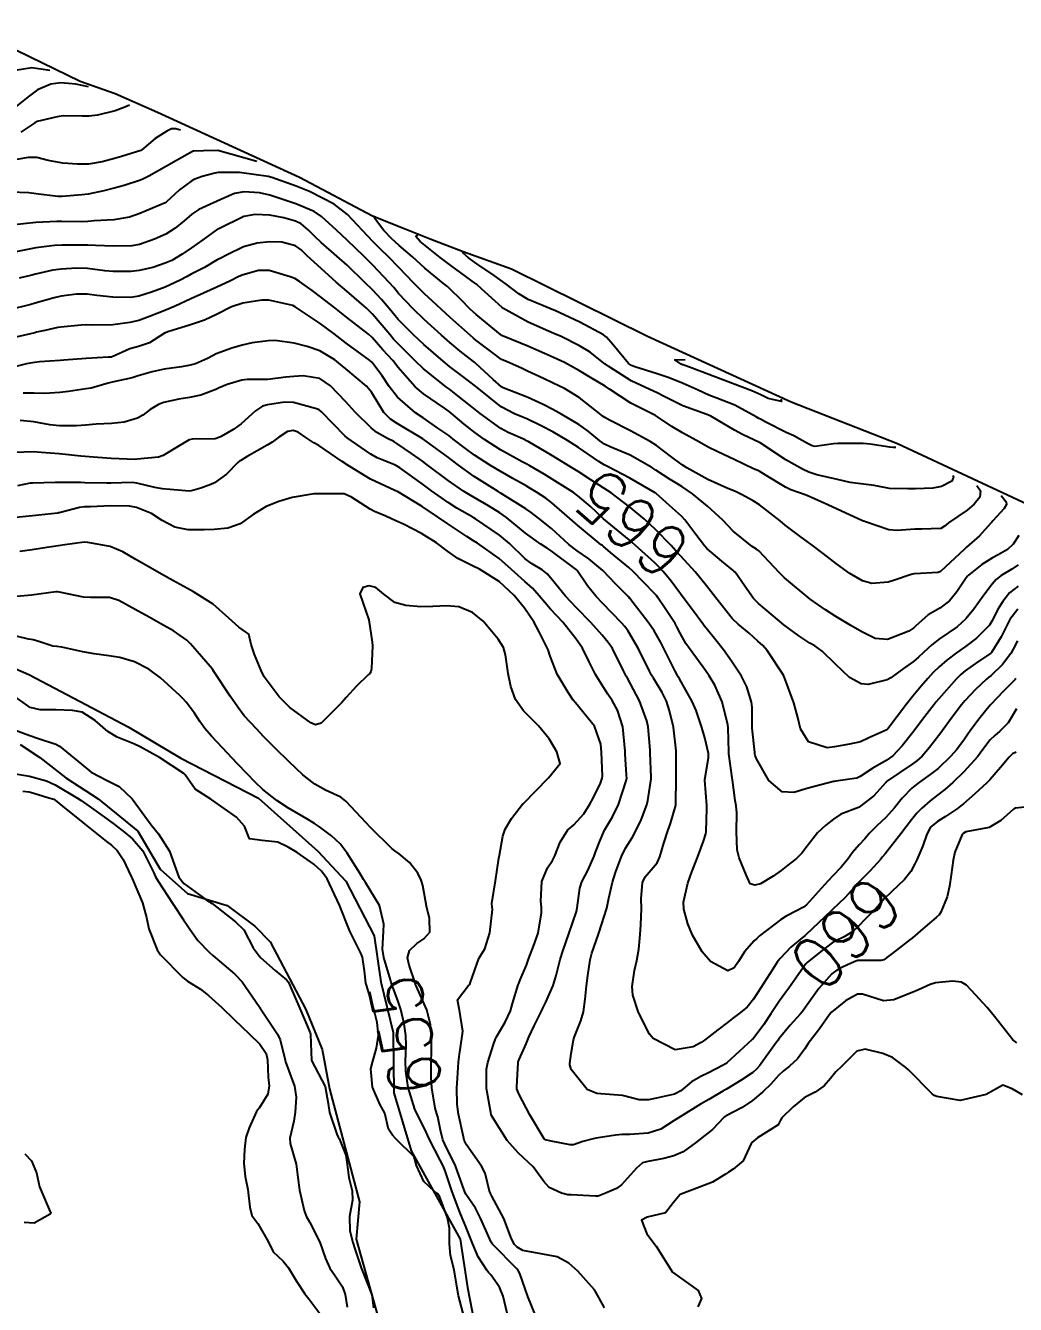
# Model space of a CAD drawing. Header units: metres. Extents: x 292545 to 299085, y 7450245 to 7463078.
# Drawn here: x 296448 to 296524.3, y 7461701.5 to 7461800 of the extents above; entities that cross this region are included whole.
import ezdxf
from ezdxf.enums import TextEntityAlignment as Align

# ---------------------------------------------------------------- set-up
doc = ezdxf.new("R2010")
doc.units = ezdxf.units.M
for name, color, linetype in [('Area', 45, 'Continuous'), ('Cotas', 45, 'Continuous'), ('Curvas de Nivel 1m', 11, 'Continuous'), ('Curvas de Nivel 5m', 15, 'Continuous'), ('Hidrografia', 140, 'Continuous'), ('Vias Primárias', 230, 'Continuous')]:
    doc.layers.add(name, color=color, linetype=linetype)
doc.styles.add('Style-STANDARD', font='STANDARD.shx')

msp = doc.modelspace()

# ---------------------------------------------------------------- linework, layer by layer
at = {"layer": 'Area'}
msp.add_polyline3d([(296443.345, 7461800.042, 698.69), (296452.188, 7461795.746, 677.53), (296454.878, 7461794.795, 678.119), (296458.154, 7461793.368, 678.01), (296469.103, 7461788.367, 668.031), (296474.703, 7461785.393, 682.1), (296477.223, 7461784.392, 679.929), (296479.154, 7461783.621, 672.429), (296481.712, 7461782.625, 682.158), (296485.434, 7461781.306, 672.86), (296495.919, 7461776.114, 673.181), (296506.974, 7461771.054, 676.36), (296515.18, 7461767.848, 674.42), (296529.041, 7461761.365, 676.889), (296533.235, 7461759.833, 682.531), (296539.82, 7461756.058, 661.054), (296540.158, 7461755.799, 661.894), (296541.12, 7461755.17, 667.023), (296543.211, 7461753.765, 665.764), (296555.921, 7461744.954, 659.654), (296564.462, 7461738.9, 662.073)], dxfattribs=at)
at = {"layer": 'Curvas de Nivel 1m', "flags": 128}
for points, elevation in [([(296449.853, 7461796.57), (296448.465, 7461796.786), (296447.172, 7461796.576)], 673), ([(296452.843, 7461795.33), (296451.845, 7461795.538), (296450.696, 7461795.641), (296449.917, 7461795.536), (296448.908, 7461795.088), (296448.172, 7461794.561), (296446.892, 7461793.531)], 672), ([(296455.993, 7461793.92), (296455.623, 7461793.745), (296454.893, 7461793.462), (296453.516, 7461793.127), (296452.888, 7461793.052), (296452.351, 7461793.052), (296450.888, 7461793.083), (296450.411, 7461793.012), (296448.884, 7461792.644), (296448.706, 7461792.553), (296447.622, 7461791.819)], 671), ([(296465.793, 7461789.58), (296462.788, 7461790.423), (296461.688, 7461790.402), (296460.91, 7461790.352), (296460.852, 7461790.339), (296459.621, 7461789.647), (296458.841, 7461789.206), (296457.47, 7461788.45), (296457.063, 7461788.222), (296456.828, 7461788.117), (296455.568, 7461787.726), (296454.818, 7461787.513), (296454.002, 7461787.305), (296452.811, 7461787.059), (296452.328, 7461786.997), (296450.808, 7461786.87), (296450.46, 7461786.882), (296448.811, 7461787.084), (296448.226, 7461787.145), (296446.812, 7461787.209)], 669), ([(296523.153, 7461763.83), (296523.533, 7461763.337), (296523.574, 7461763.148), (296523.386, 7461762.82), (296522.525, 7461761.876), (296522.428, 7461761.777), (296522.341, 7461761.682), (296521.479, 7461760.72), (296520.495, 7461759.849), (296520.417, 7461759.778), (296520.34, 7461759.702), (296518.475, 7461757.972), (296518.314, 7461757.892), (296516.473, 7461757.806), (296516.423, 7461757.801), (296516.235, 7461757.752), (296514.929, 7461757.303), (296514.464, 7461757.153), (296513.199, 7461757.051), (296512.465, 7461757.261), (296511.498, 7461757.81), (296510.48, 7461758.556), (296509.769, 7461759.114), (296508.801, 7461759.845), (296508.496, 7461760.073), (296507.747, 7461760.615), (296506.518, 7461761.551), (296506.127, 7461761.874), (296504.535, 7461763.104), (296504.054, 7461763.413), (296503.16, 7461763.911), (296502.744, 7461764.116), (296502.546, 7461764.198), (296502.104, 7461764.368), (296500.554, 7461765.07), (296498.931, 7461765.956), (296498.567, 7461766.2), (296497.687, 7461766.862), (296496.588, 7461767.685), (296496.106, 7461767.995), (296494.601, 7461768.803), (296493.021, 7461769.613), (296492.611, 7461769.836), (296492.493, 7461769.913), (296492.34, 7461770.034), (296490.633, 7461771.37), (296489.505, 7461772.071), (296488.647, 7461772.493), (296487.888, 7461772.85), (296486.656, 7461773.421), (296486.186, 7461773.635), (296485.085, 7461774.124), (296484.785, 7461774.249), (296484.665, 7461774.314), (296484.015, 7461774.791), (296482.68, 7461775.81), (296482.491, 7461775.963), (296482.262, 7461776.156), (296480.703, 7461777.547), (296480.008, 7461778.187), (296479.336, 7461778.808), (296478.725, 7461779.362), (296477.87, 7461780.209), (296476.751, 7461781.401), (296475.937, 7461782.232), (296475.338, 7461782.811), (296474.774, 7461783.377), (296473.942, 7461784.258), (296472.795, 7461785.477), (296471.76, 7461786.28), (296469.867, 7461787.255), (296468.823, 7461787.678), (296466.969, 7461788.339), (296466.674, 7461788.422), (296464.471, 7461788.731), (296462.836, 7461788.714), (296462.56, 7461788.669), (296461.602, 7461788.402), (296461.024, 7461788.214), (296460.828, 7461788.114), (296459.85, 7461787.387), (296458.827, 7461786.43), (296458.749, 7461786.377), (296456.794, 7461785.552), (296455.982, 7461785.277), (296454.789, 7461785.061), (296453.28, 7461784.995), (296452.787, 7461784.953), (296452.382, 7461784.919), (296450.787, 7461784.933), (296450.383, 7461784.938), (296448.786, 7461784.864), (296446.867, 7461784.662)], 668), ([(296524.509, 7461760.745), (296524.095, 7461760.068), (296523.641, 7461759.669), (296522.915, 7461759.25), (296522.486, 7461759.022), (296521.658, 7461758.512), (296520.632, 7461757.698), (296520.556, 7461757.614), (296520.47, 7461757.487), (296519.751, 7461756.413), (296519.175, 7461755.719), (296518.437, 7461755.159), (296517.537, 7461754.634), (296516.563, 7461753.749), (296516.492, 7461753.68), (296516.422, 7461753.625), (296516.051, 7461753.387), (296514.412, 7461752.728), (296513.449, 7461752.82), (296512.418, 7461753.331), (296511.586, 7461753.808), (296510.43, 7461754.514), (296509.634, 7461755.032), (296508.443, 7461755.85), (296506.469, 7461757.494), (296506.072, 7461757.874), (296504.49, 7461759.557), (296504.3, 7461759.702), (296503.963, 7461759.898), (296502.51, 7461761.074), (296501.705, 7461761.928), (296500.534, 7461763.017), (296499.38, 7461763.952), (296498.549, 7461764.519), (296497.642, 7461765.061), (296496.561, 7461765.772), (296496.237, 7461765.993), (296494.577, 7461766.931), (296493.024, 7461767.588), (296492.589, 7461767.785), (296492.227, 7461768.035), (296491.344, 7461768.792), (296490.605, 7461769.296), (296489.301, 7461770.073), (296488.619, 7461770.46), (296487.865, 7461770.847), (296486.633, 7461771.406), (296484.796, 7461772.128), (296484.687, 7461772.173), (296484.644, 7461772.2), (296484.016, 7461772.77), (296482.662, 7461774.022), (296482.592, 7461774.08), (296482.497, 7461774.152), (296481.467, 7461774.965), (296480.677, 7461775.63), (296480.037, 7461776.186), (296478.701, 7461777.384), (296477.843, 7461778.209), (296476.725, 7461779.404), (296476.35, 7461779.846), (296476.008, 7461780.231), (296474.753, 7461781.571), (296474.081, 7461782.257), (296472.775, 7461783.517), (296471.936, 7461784.278), (296470.793, 7461785.327), (296470.218, 7461785.719), (296468.803, 7461786.294), (296468.72, 7461786.321), (296466.812, 7461786.966), (296466.017, 7461787.146), (296464.816, 7461787.225), (296464.079, 7461787.106), (296462.805, 7461786.535), (296462.705, 7461786.491), (296462.47, 7461786.393), (296461.325, 7461785.878), (296460.794, 7461785.511), (296460.206, 7461784.998), (296459.501, 7461784.423), (296458.778, 7461783.96), (296457.909, 7461783.578), (296456.77, 7461783.175), (296456.173, 7461783.062), (296454.769, 7461783.04), (296453.36, 7461783.093), (296452.769, 7461783.117), (296452.159, 7461783.127), (296450.769, 7461783.127), (296450.205, 7461783.099), (296448.767, 7461782.914), (296447.1, 7461782.575)], 667), ([(296524.481, 7461758.496), (296523.987, 7461758.155), (296523.168, 7461757.673), (296522.78, 7461757.365), (296522.463, 7461757.001), (296521.891, 7461756.246), (296521.492, 7461755.69), (296521.055, 7461755.076), (296520.429, 7461754.314), (296519.76, 7461753.71), (296518.413, 7461752.786), (296517.81, 7461752.335), (296517.169, 7461751.742), (296516.781, 7461751.362), (296516.392, 7461751.026), (296515.641, 7461750.504), (296514.644, 7461749.776), (296514.371, 7461749.614), (296512.902, 7461749.261), (296512.368, 7461749.312), (296511.484, 7461749.809), (296510.388, 7461750.826), (296509.378, 7461751.835), (296508.797, 7461752.234), (296508.409, 7461752.454), (296507.567, 7461753.011), (296506.423, 7461753.87), (296504.447, 7461755.514), (296504.075, 7461755.896), (296503.401, 7461756.845), (296502.66, 7461757.917), (296502.566, 7461758.011), (296502.475, 7461758.082), (296501.641, 7461758.769), (296500.491, 7461759.749), (296500.309, 7461759.942), (296499.632, 7461760.823), (296498.778, 7461761.957), (296498.526, 7461762.227), (296497.613, 7461763.053), (296496.57, 7461763.99), (296496.554, 7461764.001), (296496.491, 7461764.043), (296494.555, 7461765.178), (296492.888, 7461766.027), (296492.565, 7461766.193), (296492.158, 7461766.447), (296490.585, 7461767.519), (296489.73, 7461768.069), (296488.599, 7461768.729), (296487.708, 7461769.197), (296486.609, 7461769.742), (296486.359, 7461769.852), (296485.654, 7461770.114), (296484.621, 7461770.665), (296482.778, 7461772.149), (296482.644, 7461772.262), (296481.572, 7461773.086), (296480.659, 7461773.782), (296480.15, 7461774.185), (296478.675, 7461775.458), (296477.867, 7461776.208), (296476.701, 7461777.394), (296475.992, 7461778.231), (296475.419, 7461778.938), (296474.727, 7461779.673), (296474.115, 7461780.256), (296472.752, 7461781.567), (296471.971, 7461782.278), (296470.773, 7461783.316), (296470.263, 7461783.783), (296469.748, 7461784.306), (296469.226, 7461784.752), (296468.789, 7461784.962), (296467.896, 7461785.225), (296466.794, 7461785.425), (296465.657, 7461785.489), (296464.793, 7461785.32), (296462.864, 7461784.389), (296462.782, 7461784.342), (296461.632, 7461783.543), (296460.768, 7461782.917), (296460.045, 7461782.421), (296459.242, 7461781.946), (296458.752, 7461781.722), (296457.788, 7461781.409), (296456.743, 7461781.161), (296456.113, 7461781.095), (296454.742, 7461781.089), (296454.095, 7461781.137), (296452.745, 7461781.312), (296451.916, 7461781.348), (296450.744, 7461781.284), (296450.084, 7461781.195), (296448.738, 7461780.887), (296448.47, 7461780.821), (296447.477, 7461780.569)], 666), ([(296521.293, 7461764.6), (296521.568, 7461764.182), (296521.522, 7461763.69), (296521.073, 7461763.159), (296520.533, 7461762.694), (296519.104, 7461761.721), (296518.784, 7461761.461), (296518.516, 7461761.288), (296517.028, 7461761.232), (296516.515, 7461761.242), (296515.138, 7461761.139), (296514.514, 7461761.18), (296512.717, 7461761.797), (296512.57, 7461761.846), (296512.524, 7461761.862), (296512.415, 7461761.91), (296510.532, 7461762.778), (296509.811, 7461763.106), (296508.541, 7461763.665), (296508.422, 7461763.722), (296508.137, 7461763.846), (296506.961, 7461764.278), (296506.549, 7461764.474), (296505.059, 7461765.384), (296504.561, 7461765.669), (296504.414, 7461765.745), (296504.074, 7461765.897), (296502.573, 7461766.607), (296501.322, 7461767.192), (296500.587, 7461767.564), (296499.908, 7461767.947), (296498.6, 7461768.653), (296497.769, 7461769.137), (296496.612, 7461769.935), (296496.518, 7461769.991), (296494.627, 7461770.939), (296492.985, 7461772.027), (296492.645, 7461772.25), (296491.523, 7461772.918), (296490.657, 7461773.449), (296489.519, 7461774.071), (296488.667, 7461774.473), (296487.977, 7461774.78), (296486.675, 7461775.327), (296486.126, 7461775.557), (296484.731, 7461776.129), (296484.683, 7461776.159), (296484.59, 7461776.225), (296482.707, 7461777.77), (296482.278, 7461778.157), (296481.501, 7461778.948), (296480.728, 7461779.704), (296480.486, 7461779.929), (296480.177, 7461780.178), (296478.75, 7461781.349), (296477.799, 7461782.21), (296476.772, 7461783.098), (296476.176, 7461783.628), (296475.593, 7461784.238), (296474.865, 7461785.208), (296474.933, 7461785.39)], 669), ([(296515.053, 7461767.54), (296514.833, 7461767.524), (296514.59, 7461767.547), (296513.067, 7461767.793), (296512.514, 7461767.84), (296510.565, 7461767.848), (296510.25, 7461767.823), (296508.809, 7461767.618), (296508.59, 7461767.667), (296508.237, 7461767.845), (296507.17, 7461768.433), (296506.601, 7461768.689), (296505.012, 7461769.483), (296504.611, 7461769.7), (296504.49, 7461769.77), (296504.284, 7461769.895), (296502.626, 7461770.791), (296501.245, 7461771.323), (296500.637, 7461771.561), (296499.806, 7461771.948), (296498.648, 7461772.466), (296497.564, 7461772.888), (296496.655, 7461773.2), (296494.931, 7461773.737), (296494.661, 7461773.848), (296494.451, 7461774.012), (296493.238, 7461775.464), (296492.737, 7461776.029), (296492.513, 7461776.206), (296490.7, 7461777.182), (296488.755, 7461778.08), (296488.686, 7461778.108), (296486.721, 7461778.94), (296485.993, 7461779.378), (296485.019, 7461780.126), (296484.097, 7461780.782), (296482.756, 7461781.69), (296482.106, 7461782.157), (296481.689, 7461782.522), (296481.713, 7461782.58)], 671), ([(296524.437, 7461755.083), (296523.831, 7461754.263), (296523.518, 7461753.669), (296523.156, 7461752.932), (296522.403, 7461751.728), (296522.38, 7461751.704), (296522.351, 7461751.681), (296521.187, 7461750.896), (296520.382, 7461750.308), (296520.048, 7461750.035), (296519.71, 7461749.71), (296518.357, 7461748.169), (296518.155, 7461747.932), (296518, 7461747.734), (296517.289, 7461746.795), (296516.487, 7461745.748), (296516.418, 7461745.663), (296516.33, 7461745.547), (296515.53, 7461744.546), (296514.809, 7461743.772), (296514.299, 7461743.413), (296513.266, 7461742.818), (296512.287, 7461742.174), (296512.028, 7461742.06), (296510.419, 7461741.819), (296510.301, 7461741.801), (296510.283, 7461741.794), (296510.251, 7461741.789), (296508.277, 7461741.288), (296507.18, 7461740.955), (296506.274, 7461741), (296505.243, 7461741.88), (296504.299, 7461743.545), (296504.205, 7461743.794), (296504.184, 7461743.892), (296504.171, 7461744.026), (296503.979, 7461745.895), (296503.963, 7461747.509), (296503.927, 7461747.896), (296503.554, 7461749.091), (296503.153, 7461749.908), (296502.39, 7461751.077), (296501.771, 7461751.926), (296501.163, 7461752.685), (296500.419, 7461753.596), (296500.274, 7461753.794), (296500.168, 7461753.943), (296499.367, 7461755.022), (296498.661, 7461755.958), (296498.456, 7461756.251), (296497.734, 7461757.239), (296497.106, 7461757.981), (296496.802, 7461758.311), (296496.479, 7461758.636), (296494.966, 7461760.005), (296494.499, 7461760.409), (296492.523, 7461762.03), (296491.487, 7461763), (296490.54, 7461763.809), (296490.192, 7461764.064), (296488.553, 7461765.09), (296487.931, 7461765.464), (296486.836, 7461766.106), (296486.565, 7461766.263), (296486.251, 7461766.43), (296484.585, 7461767.361), (296483.339, 7461768.143), (296482.598, 7461768.676), (296481.778, 7461769.335), (296480.765, 7461770.178), (296480.615, 7461770.297), (296480.254, 7461770.548), (296478.635, 7461771.676), (296478.009, 7461772.206), (296476.658, 7461773.723), (296476.451, 7461774.013), (296476.28, 7461774.226), (296475.501, 7461775.067), (296474.68, 7461776.001), (296474.417, 7461776.253), (296472.702, 7461777.561), (296471.809, 7461778.279), (296470.721, 7461779.147), (296470.057, 7461779.631), (296469.089, 7461780.315), (296468.736, 7461780.545), (296468.371, 7461780.691), (296466.745, 7461781.163), (296465.924, 7461781.17), (296464.74, 7461780.838), (296464.406, 7461780.696), (296463.764, 7461780.375), (296462.728, 7461779.881), (296461.703, 7461779.42), (296460.719, 7461778.976), (296459.514, 7461778.428), (296458.709, 7461778.093), (296457.542, 7461777.614), (296456.701, 7461777.317), (296456.004, 7461777.163), (296454.698, 7461776.987), (296453.143, 7461776.949), (296452.698, 7461776.969), (296452.257, 7461776.954), (296450.696, 7461776.801), (296450.463, 7461776.765), (296449.467, 7461776.542), (296448.831, 7461776.409), (296448.69, 7461776.378), (296447.235, 7461776.022)], 664), ([(296524.413, 7461752.62), (296524.075, 7461751.995), (296523.9, 7461751.665), (296523.266, 7461750.795), (296522.377, 7461749.956), (296522.218, 7461749.839), (296522.029, 7461749.683), (296521.183, 7461748.873), (296520.356, 7461748.006), (296520.097, 7461747.704), (296519.388, 7461746.759), (296518.634, 7461745.725), (296518.505, 7461745.553), (296518.327, 7461745.317), (296517.636, 7461744.414), (296517.065, 7461743.742), (296516.665, 7461743.381), (296516.297, 7461743.116), (296514.332, 7461741.779), (296514.308, 7461741.754), (296514.282, 7461741.725), (296513.357, 7461740.699), (296512.253, 7461739.828), (296512.235, 7461739.818), (296512.163, 7461739.801), (296510.805, 7461739.264), (296510.249, 7461738.898), (296509.654, 7461738.417), (296509.007, 7461737.838), (296508.222, 7461736.802), (296507.809, 7461736.262), (296507.385, 7461735.858), (296506.73, 7461735.34), (296506.199, 7461734.932), (296505.577, 7461734.494), (296504.602, 7461733.894), (296504.182, 7461733.812), (296503.825, 7461733.904), (296503.512, 7461734.588), (296502.974, 7461735.912), (296502.823, 7461736.515), (296502.767, 7461737.912), (296502.778, 7461739.389), (296502.736, 7461739.913), (296502.67, 7461740.317), (296502.46, 7461741.917), (296502.438, 7461742.071), (296502.294, 7461742.988), (296502.171, 7461743.921), (296502.161, 7461744.066), (296502.111, 7461745.922), (296502.086, 7461746.171), (296501.657, 7461747.927), (296501.085, 7461749.214), (296500.658, 7461749.937), (296500.379, 7461750.343), (296499.186, 7461751.952), (296498.867, 7461752.414), (296498.416, 7461753.229), (296498.177, 7461753.72), (296498.037, 7461753.966), (296497.21, 7461755.21), (296496.687, 7461755.986), (296496.588, 7461756.121), (296496.456, 7461756.271), (296494.775, 7461758.007), (296494.476, 7461758.284), (296493.062, 7461759.449), (296492.492, 7461759.919), (296492.429, 7461759.968), (296492.336, 7461760.032), (296490.515, 7461761.551), (296489.92, 7461762.066), (296488.535, 7461763.261), (296488.072, 7461763.621), (296487.341, 7461764.098), (296486.838, 7461764.398), (296486.547, 7461764.566), (296485.535, 7461765.143), (296484.566, 7461765.699), (296483.813, 7461766.138), (296482.581, 7461766.929), (296481.878, 7461767.453), (296480.943, 7461768.175), (296480.746, 7461768.33), (296480.596, 7461768.446), (296479.758, 7461769.031), (296478.609, 7461769.813), (296478.036, 7461770.206), (296476.631, 7461771.402), (296476.002, 7461772.23), (296475.467, 7461773.054), (296474.661, 7461774.096), (296474.496, 7461774.252), (296472.676, 7461775.576), (296471.759, 7461776.279), (296470.695, 7461777.078), (296468.844, 7461778.318), (296468.766, 7461778.371), (296468.714, 7461778.4), (296468.571, 7461778.465), (296466.718, 7461778.875), (296466.191, 7461778.873), (296464.716, 7461778.648), (296463.844, 7461778.373), (296462.707, 7461777.779), (296461.771, 7461777.33), (296460.699, 7461776.969), (296458.936, 7461776.436), (296458.76, 7461776.371), (296458.691, 7461776.328), (296457.529, 7461775.603), (296456.676, 7461775.316), (296456.018, 7461775.122), (296454.663, 7461774.507), (296454.641, 7461774.502), (296454.336, 7461774.485), (296452.662, 7461774.389), (296450.921, 7461774.267), (296450.66, 7461774.245), (296449.068, 7461774.137), (296448.658, 7461774.09), (296448.065, 7461773.967), (296446.653, 7461773.624)], 663), ([(296524.298, 7461749.737), (296524.228, 7461749.661), (296523.313, 7461748.721), (296522.353, 7461747.724), (296522.33, 7461747.703), (296522.312, 7461747.68), (296521.429, 7461746.602), (296520.768, 7461745.696), (296520.59, 7461745.436), (296520.323, 7461745.054), (296519.751, 7461744.268), (296519.262, 7461743.716), (296518.294, 7461742.806), (296517.697, 7461742.328), (296516.866, 7461741.744), (296516.531, 7461741.495), (296516.276, 7461741.271), (296515.526, 7461740.499), (296514.948, 7461739.77), (296514.245, 7461738.985), (296513.615, 7461738.41), (296512.997, 7461737.792), (296512.648, 7461737.376), (296512.224, 7461736.909), (296511.699, 7461736.325), (296511.333, 7461735.809), (296510.838, 7461735.18), (296510.194, 7461734.526), (296509.842, 7461734.171), (296509.557, 7461733.829), (296508.167, 7461732.286), (296507.921, 7461732.097), (296507.428, 7461731.857), (296506.601, 7461731.423), (296506.155, 7461731.127), (296504.535, 7461729.894), (296504.332, 7461729.706), (296504.137, 7461729.502), (296503.369, 7461728.663), (296502.911, 7461727.912), (296502.596, 7461727.427), (296502.106, 7461727.19), (296500.757, 7461727.934), (296500.124, 7461728.675), (296499.377, 7461729.951), (296499.013, 7461730.819), (296498.698, 7461731.962), (296498.688, 7461732.483), (296499.013, 7461733.958), (296499.313, 7461734.836), (296499.75, 7461735.947), (296500.225, 7461737.189), (296500.405, 7461737.764), (296500.428, 7461737.938), (296500.488, 7461739.709), (296500.484, 7461739.938), (296500.328, 7461741.894), (296500.334, 7461741.939), (296500.615, 7461743.622), (296500.598, 7461743.937), (296500.321, 7461745.159), (296500.098, 7461745.944), (296499.655, 7461747.26), (296499.353, 7461747.95), (296498.37, 7461749.692), (296498.273, 7461749.862), (296498.219, 7461749.962), (296498.048, 7461750.295), (296497.19, 7461751.978), (296496.922, 7461752.496), (296496.417, 7461753.392), (296496.011, 7461753.994), (296494.555, 7461755.905), (296494.472, 7461756.01), (296494.453, 7461756.031), (296493.448, 7461757.011), (296492.493, 7461758.03), (296492.473, 7461758.049), (296491.392, 7461758.956), (296490.488, 7461759.578), (296489.854, 7461760.066), (296488.511, 7461761.278), (296487.509, 7461762.095), (296486.947, 7461762.524), (296486.53, 7461762.808), (296484.756, 7461763.912), (296484.542, 7461764.048), (296484.407, 7461764.131), (296482.56, 7461765.287), (296481.335, 7461766.169), (296480.909, 7461766.507), (296480.579, 7461766.758), (296478.593, 7461768.2), (296476.605, 7461769.391), (296476.099, 7461769.718), (296475.595, 7461770.235), (296474.636, 7461771.802), (296474.257, 7461772.254), (296472.656, 7461773.579), (296471.822, 7461774.278), (296470.67, 7461774.98), (296469.682, 7461775.314), (296468.676, 7461775.581), (296467.225, 7461775.787), (296466.677, 7461775.755), (296465.449, 7461775.584), (296464.679, 7461775.422), (296463.876, 7461775.171), (296462.668, 7461774.735), (296462.433, 7461774.626), (296462.002, 7461774.397), (296461.076, 7461773.989), (296460.657, 7461773.861), (296459.986, 7461773.75), (296458.654, 7461773.554), (296457.738, 7461773.363), (296456.649, 7461773.042), (296456.202, 7461772.91), (296454.644, 7461772.559), (296454.336, 7461772.485), (296453.03, 7461772.111), (296452.636, 7461772.038), (296451.3, 7461771.857), (296450.632, 7461771.775), (296449.471, 7461771.7), (296448.635, 7461771.716), (296447.787, 7461771.715)], 662), ([(296506.183, 7461771.25), (296506.233, 7461771.069), (296505.203, 7461771.316), (296504.638, 7461771.584), (296503.948, 7461771.9), (296499.136, 7461773.718), (296498.777, 7461773.844), (296498.662, 7461773.889), (296498.61, 7461773.909), (296498.493, 7461773.963), (296498.011, 7461774.296), (296498.803, 7461774.31)], 672), ([(296524.35, 7461747.394), (296523.691, 7461746.315), (296523.063, 7461745.673), (296522.661, 7461745.344), (296522.323, 7461745.001), (296521.749, 7461744.248), (296521.324, 7461743.69), (296520.291, 7461742.537), (296519.441, 7461741.718), (296518.821, 7461741.178), (296518.268, 7461740.757), (296517.692, 7461740.305), (296517.042, 7461739.742), (296516.652, 7461739.343), (296516.244, 7461738.833), (296515.422, 7461737.762), (296514.217, 7461736.221), (296514.021, 7461735.976), (296513.861, 7461735.784), (296513.072, 7461734.919), (296512.186, 7461734.028), (296512.072, 7461733.914), (296511.981, 7461733.802), (296511.142, 7461732.842), (296510.164, 7461731.928), (296510.048, 7461731.822), (296508.144, 7461730.003), (296508.061, 7461729.934), (296507.944, 7461729.852), (296506.956, 7461729.036), (296506.117, 7461728.141), (296505.991, 7461727.996), (296505.901, 7461727.873), (296505.572, 7461727.343), (296504.648, 7461725.892), (296504.084, 7461725.017), (296503.58, 7461724.403), (296502.982, 7461723.911), (296502.466, 7461723.517), (296502.062, 7461723.209), (296501.32, 7461722.661), (296500.411, 7461721.936), (296500.2, 7461721.78), (296500.04, 7461721.683), (296499.432, 7461721.344), (296498.034, 7461721.108), (296496.335, 7461721.987), (296496.048, 7461722.317), (296495.205, 7461723.999), (296494.77, 7461725.319), (296494.714, 7461726.004), (296494.892, 7461727.215), (296495.086, 7461728), (296495.245, 7461728.88), (296495.344, 7461729.998), (296495.399, 7461730.749), (296495.436, 7461731.997), (296495.425, 7461732.743), (296495.525, 7461733.997), (296495.729, 7461734.456), (296496.198, 7461734.992), (296496.655, 7461735.537), (296496.863, 7461735.984), (296497.176, 7461737.028), (296497.476, 7461737.978), (296497.667, 7461738.55), (296498.077, 7461739.972), (296498.097, 7461740.139), (296498.107, 7461741.972), (296498.108, 7461742.148), (296498.117, 7461743.972), (296498.112, 7461744.166), (296497.912, 7461745.974), (296497.607, 7461747.233), (296497.365, 7461747.975), (296497.04, 7461748.66), (296496.37, 7461749.747), (296496.227, 7461749.991), (296496.072, 7461750.299), (296495.218, 7461752.002), (296494.416, 7461753.364), (296494.148, 7461753.742), (296493.909, 7461754.018), (296492.445, 7461755.543), (296491.954, 7461756.045), (296491.271, 7461756.858), (296490.491, 7461758.06), (296490.415, 7461758.119), (296488.488, 7461759.574), (296488.185, 7461759.78), (296487.683, 7461760.092), (296486.505, 7461760.932), (296485.043, 7461762.125), (296484.527, 7461762.497), (296483.644, 7461763.027), (296482.538, 7461763.669), (296482.232, 7461763.847), (296481.73, 7461764.162), (296480.555, 7461764.986), (296478.935, 7461766.196), (296478.576, 7461766.464), (296477.72, 7461767.071), (296476.589, 7461767.84), (296476.349, 7461767.982), (296475.868, 7461768.231), (296475.05, 7461768.696), (296474.601, 7461769.045), (296473.381, 7461770.262), (296472.625, 7461771.076), (296471.489, 7461772.282), (296470.648, 7461772.844), (296469.384, 7461773.043), (296468.65, 7461773.009), (296468.036, 7461772.939), (296466.647, 7461772.761), (296465.053, 7461772.77), (296464.646, 7461772.725), (296463.512, 7461772.381), (296462.896, 7461772.131), (296462.637, 7461772.01), (296461.475, 7461771.557), (296460.627, 7461771.381), (296459.788, 7461771.26), (296458.621, 7461771.003), (296458.214, 7461770.849), (296457.582, 7461770.45), (296457.031, 7461770.033), (296456.606, 7461769.783), (296455.589, 7461769.485), (296454.602, 7461769.379), (296453.435, 7461769.331), (296452.6, 7461769.261), (296451.912, 7461769.205), (296450.599, 7461769.188), (296449.865, 7461769.277), (296448.607, 7461769.518), (296447.568, 7461769.606)], 661), ([(296525.971, 7461739.92), (296524.254, 7461739.749), (296524.192, 7461739.722), (296524.099, 7461739.662), (296523.121, 7461738.795), (296522.239, 7461738.257), (296520.433, 7461737.905), (296520.234, 7461737.779), (296520.192, 7461737.752), (296520.143, 7461737.711), (296519.59, 7461736.345), (296519.448, 7461735.718), (296519.307, 7461734.609), (296519.188, 7461733.72), (296518.995, 7461732.901), (296518.513, 7461731.726), (296518.375, 7461731.513), (296518.159, 7461731.314), (296517.298, 7461730.592), (296516.316, 7461729.748), (296516.22, 7461729.671), (296516.141, 7461729.606), (296515.095, 7461728.798), (296514.117, 7461728.045), (296513.909, 7461727.989), (296512.116, 7461727.991), (296511.96, 7461727.957), (296511.609, 7461727.805), (296510.592, 7461727.331), (296510.104, 7461726.97), (296509.105, 7461725.835), (296508.078, 7461724.399), (296507.851, 7461724.077), (296507.66, 7461723.854), (296506.91, 7461723.012), (296506.045, 7461721.981), (296505.997, 7461721.917), (296505.966, 7461721.871), (296505.771, 7461721.604), (296504.531, 7461719.892), (296504.3, 7461719.615), (296504.015, 7461719.365), (296503.136, 7461718.778), (296501.995, 7461718.086), (296501.89, 7461718.025), (296501.71, 7461717.923), (296500.626, 7461717.295), (296499.983, 7461716.927), (296498.414, 7461715.963), (296497.97, 7461715.658), (296496.933, 7461715.011), (296495.96, 7461714.687), (296494.544, 7461714.597), (296493.959, 7461714.585), (296493.451, 7461714.532), (296491.956, 7461714.306), (296491.73, 7461714.267), (296490.922, 7461714.05), (296490.208, 7461713.798), (296489.949, 7461713.786), (296488.472, 7461714.082), (296488.045, 7461714.179), (296487.954, 7461714.248), (296486.838, 7461716.101), (296485.997, 7461717.728), (296485.85, 7461718.112), (296485.832, 7461718.284), (296485.938, 7461720.111), (296485.95, 7461720.184), (296486.026, 7461720.377), (296486.559, 7461721.584), (296486.77, 7461722.103), (296487.186, 7461722.968), (296487.731, 7461724.093), (296487.842, 7461724.326), (296488.08, 7461724.796), (296488.642, 7461726.082), (296488.869, 7461726.847), (296489.18, 7461728.074), (296489.409, 7461728.785), (296489.851, 7461730.064), (296490.152, 7461730.951), (296490.432, 7461731.785), (296490.494, 7461732.057), (296490.681, 7461733.56), (296490.846, 7461734.053), (296491.307, 7461734.938), (296491.787, 7461736.044), (296491.908, 7461736.351), (296492.224, 7461737.198), (296492.597, 7461738.035), (296493.197, 7461739.077), (296493.668, 7461740.019), (296494.282, 7461741.918), (296494.299, 7461741.993), (296494.302, 7461742.01), (296494.286, 7461742.3), (296494.198, 7461743.908), (296494.191, 7461744.012), (296494.187, 7461744.129), (296494.006, 7461746.015), (296493.604, 7461747.279), (296493.182, 7461748.028), (296492.856, 7461748.53), (296492.365, 7461749.283), (296491.888, 7461750.045), (296491.422, 7461751.015), (296490.886, 7461752.055), (296490.41, 7461752.756), (296489.371, 7461754.071), (296488.438, 7461755.084), (296487.555, 7461756.093), (296487.042, 7461756.684), (296486.464, 7461757.197), (296485.434, 7461758.12), (296484.481, 7461758.977), (296482.812, 7461760.147), (296482.496, 7461760.349), (296481.981, 7461760.677), (296480.515, 7461761.644), (296479.716, 7461762.188), (296478.531, 7461762.972), (296476.631, 7461764.13), (296476.542, 7461764.176), (296476.512, 7461764.189), (296476.429, 7461764.222), (296474.555, 7461765.081), (296472.632, 7461766.269), (296472.573, 7461766.314), (296472.388, 7461766.459), (296470.587, 7461767.677), (296470.19, 7461767.897), (296469.588, 7461768.305), (296468.993, 7461768.71), (296468.598, 7461768.84), (296468.164, 7461768.757), (296467.508, 7461768.331), (296466.989, 7461767.936), (296466.587, 7461767.707), (296465.055, 7461766.84), (296464.575, 7461766.529), (296464.475, 7461766.47), (296464.341, 7461766.372), (296463.456, 7461765.484), (296462.549, 7461764.807), (296462.27, 7461764.67), (296461.483, 7461764.401), (296460.762, 7461764.187), (296460.54, 7461764.167), (296460.313, 7461764.186), (296458.542, 7461764.333), (296457.954, 7461764.446), (296456.548, 7461764.789), (296456.188, 7461764.824), (296454.548, 7461764.788), (296454.246, 7461764.786), (296452.548, 7461764.816), (296452.238, 7461764.823), (296450.547, 7461764.825), (296450.26, 7461764.821), (296448.546, 7461764.793), (296448.335, 7461764.773), (296447.36, 7461764.572)], 659), ([(296524.378, 7461721.657), (296524.045, 7461721.892), (296522.655, 7461723.674), (296522.073, 7461724.377), (296520.865, 7461725.698), (296520.485, 7461726.092), (296520.099, 7461726.335), (296519.409, 7461726.407), (296518.099, 7461726.29), (296517.686, 7461726.145), (296516.792, 7461725.743), (296516.297, 7461725.541), (296516.089, 7461725.457), (296514.878, 7461724.971), (296514.079, 7461724.883), (296512.486, 7461725.397), (296512.087, 7461725.406), (296511.155, 7461724.886), (296510.075, 7461724.013), (296509.921, 7461723.832), (296509.163, 7461722.732), (296508.462, 7461721.846), (296508.286, 7461721.602), (296508.036, 7461721.203), (296507.458, 7461720.427), (296506.859, 7461719.862), (296506.388, 7461719.496), (296506.012, 7461719.134), (296505.415, 7461718.466), (296504.806, 7461717.888), (296503.986, 7461717.217), (296503.206, 7461716.682), (296501.974, 7461716.022), (296501.909, 7461715.985), (296501.822, 7461715.922), (296500.909, 7461714.985), (296499.956, 7461714.232), (296499.602, 7461713.945), (296498.654, 7461713.248), (296497.937, 7461712.937), (296497.171, 7461712.741), (296495.931, 7461712.522), (296495.523, 7461712.402), (296495.059, 7461712.003), (296493.91, 7461710.722), (296493.507, 7461710.424), (296492.629, 7461710.033), (296492.092, 7461709.847), (296491.901, 7461709.828), (296490.026, 7461709.934), (296489.902, 7461709.933), (296489.776, 7461709.936), (296489.278, 7461710.069), (296488.324, 7461710.501), (296487.912, 7461710.964), (296487.095, 7461712.098), (296485.939, 7461713.173), (296485.104, 7461714.118), (296483.971, 7461715.921), (296483.892, 7461716.051), (296483.862, 7461716.132), (296483.831, 7461716.276), (296483.492, 7461718.138), (296483.504, 7461719.624), (296483.606, 7461720.136), (296484.037, 7461721.516), (296484.195, 7461721.974), (296484.276, 7461722.128), (296484.947, 7461723.234), (296485.344, 7461724.117), (296485.516, 7461724.678), (296485.95, 7461726.111), (296485.983, 7461726.222), (296486.097, 7461726.509), (296486.574, 7461727.64), (296486.745, 7461728.104), (296487.131, 7461729.096), (296487.47, 7461730.097), (296487.742, 7461731.669), (296487.745, 7461732.086), (296487.697, 7461732.561), (296487.771, 7461734.086), (296488.203, 7461735.134), (296488.577, 7461735.708), (296488.756, 7461736.075), (296489.171, 7461737.123), (296489.771, 7461738.065), (296490.024, 7461738.275), (296490.239, 7461738.453), (296490.993, 7461739.312), (296491.471, 7461740.048), (296491.744, 7461740.569), (296492.279, 7461741.655), (296492.425, 7461742.038), (296492.444, 7461742.197), (296492.364, 7461744.039), (296492.312, 7461744.666), (296491.813, 7461746.045), (296490.351, 7461747.862), (296490.185, 7461748.062), (296489.787, 7461748.64), (296488.946, 7461750.074), (296488.397, 7461751.448), (296488.25, 7461751.931), (296488.183, 7461752.083), (296487.585, 7461753.263), (296487.151, 7461754.099), (296486.438, 7461755.148), (296485.639, 7461756.118), (296484.464, 7461757.201), (296482.958, 7461758.145), (296482.475, 7461758.382), (296481.279, 7461758.966), (296480.486, 7461759.529), (296479.643, 7461760.188), (296478.504, 7461760.914), (296477.104, 7461761.624), (296476.518, 7461761.88), (296475.736, 7461762.232), (296474.872, 7461762.591), (296474.528, 7461762.772), (296473.097, 7461763.704), (296472.54, 7461763.948), (296472.211, 7461763.947), (296470.54, 7461763.957), (296470.19, 7461763.946), (296468.536, 7461763.676), (296467.493, 7461763.371), (296466.529, 7461762.985), (296465.523, 7461762.355), (296464.516, 7461761.655), (296463.568, 7461761.323), (296462.511, 7461761.221), (296461.735, 7461761.174), (296460.511, 7461761.189), (296459.482, 7461761.395), (296458.518, 7461761.908), (296457.68, 7461762.448), (296456.527, 7461762.915), (296455.993, 7461763), (296454.528, 7461763.023), (296452.989, 7461762.965), (296452.527, 7461762.946), (296452.134, 7461762.906), (296450.685, 7461762.528), (296450.562, 7461762.49), (296450.522, 7461762.484), (296450.467, 7461762.475), (296448.52, 7461762.274), (296446.985, 7461762.108)], 658), ([(296492.601, 7461701.232), (296492.147, 7461702.037), (296491.819, 7461702.618), (296490.539, 7461704.053), (296489.839, 7461704.665), (296488.936, 7461705.165), (296487.846, 7461705.358), (296486.309, 7461705.645), (296485.851, 7461705.907), (296485.657, 7461706.112), (296485.428, 7461706.546), (296484.837, 7461708.12), (296483.9, 7461709.851), (296483.805, 7461710.034), (296483.768, 7461710.132), (296483.394, 7461711.614), (296483.125, 7461712.142), (296481.947, 7461713.792), (296481.782, 7461714.162), (296481.716, 7461714.402), (296481.348, 7461716.166), (296481.25, 7461716.901), (296481.226, 7461718.168), (296481.258, 7461718.92), (296481.338, 7461720.167), (296481.414, 7461720.781), (296481.636, 7461722.164), (296481.668, 7461722.544), (296481.43, 7461724.166), (296481.274, 7461724.975), (296482.092, 7461726.055), (296482.205, 7461726.158), (296482.273, 7461726.336), (296482.904, 7461728.148), (296483.367, 7461728.899), (296483.754, 7461730.136), (296483.954, 7461731.927), (296483.945, 7461732.133), (296483.922, 7461732.378), (296484.193, 7461734.13), (296484.462, 7461735.876), (296484.509, 7461736.127), (296484.761, 7461737.592), (296484.928, 7461738.123), (296485.428, 7461738.935), (296486.262, 7461740.039), (296486.3, 7461740.072), (296486.364, 7461740.108), (296488.283, 7461742.08), (296489.177, 7461743.188), (296488.923, 7461744.074), (296488.318, 7461745.087), (296487.515, 7461746.092), (296486.906, 7461746.669), (296486.344, 7461747.225), (296485.73, 7461748.116), (296485.375, 7461749.112), (296485.18, 7461750.122), (296484.973, 7461751.548), (296484.801, 7461752.126), (296484.409, 7461752.765), (296483.242, 7461754.142), (296482.433, 7461754.811), (296481.36, 7461755.245), (296480.44, 7461755.334), (296479.359, 7461755.271), (296478.439, 7461755.256), (296477.293, 7461755.359), (296476.443, 7461755.583), (296475.6, 7461756.233), (296474.964, 7461756.748), (296474.459, 7461756.881), (296473.968, 7461756.745), (296473.75, 7461756.257), (296474.423, 7461754.25), (296474.699, 7461752.539), (296474.71, 7461752.245), (296474.651, 7461750.512), (296474.591, 7461750.248), (296474.507, 7461750.123), (296474.379, 7461750.002), (296473.475, 7461749.15), (296472.692, 7461748.267), (296472.532, 7461748.087), (296472.349, 7461747.892), (296470.768, 7461746.293), (296470.331, 7461746.147), (296469.952, 7461746.304), (296468.345, 7461747.502), (296467.519, 7461748.328), (296466.376, 7461749.865), (296466.132, 7461750.344), (296465.621, 7461751.577), (296465.362, 7461752.356), (296465.185, 7461753.133), (296464.416, 7461753.686), (296463.636, 7461754.378), (296462.439, 7461755.446), (296460.934, 7461756.405), (296460.456, 7461756.676), (296459.324, 7461757.29), (296458.466, 7461757.763), (296457.251, 7461758.452), (296456.48, 7461758.9), (296455.477, 7461759.481), (296454.494, 7461759.896), (296452.785, 7461760.22), (296452.499, 7461760.222), (296450.998, 7461760.022), (296450.494, 7461759.947), (296449.279, 7461759.76), (296448.489, 7461759.648), (296447.53, 7461759.526)], 657), ([(296487.293, 7461700.593), (296486.691, 7461702.101), (296486.056, 7461703.883), (296485.948, 7461704.109), (296485.834, 7461704.238), (296483.972, 7461706.129), (296483.855, 7461706.293), (296483.037, 7461708.143), (296482.65, 7461708.908), (296481.901, 7461709.995), (296481.818, 7461710.161), (296481.774, 7461710.291), (296481.109, 7461712.168), (296480.287, 7461713.838), (296480.133, 7461714.178), (296479.96, 7461714.932), (296479.742, 7461715.954), (296479.676, 7461716.183), (296479.54, 7461716.624), (296479.283, 7461718.187), (296479.226, 7461718.972), (296479.233, 7461720.188), (296479.26, 7461720.959), (296479.259, 7461722.188), (296479.184, 7461723.061), (296478.906, 7461724.192), (296478.091, 7461726.043), (296478.041, 7461726.149), (296478.022, 7461726.201), (296477.536, 7461727.637), (296477.417, 7461728.21), (296477.556, 7461728.774), (296478.13, 7461729.31), (296478.67, 7461729.66), (296479.133, 7461730.19), (296479.116, 7461731.227), (296478.873, 7461732.193), (296478.596, 7461733.787), (296478.47, 7461734.197), (296478.198, 7461734.725), (296477.559, 7461735.562), (296476.759, 7461736.222), (296476.429, 7461736.44), (296476.217, 7461736.617), (296474.574, 7461738.247), (296474.238, 7461738.599), (296472.67, 7461740.266), (296472.266, 7461740.574), (296471.102, 7461741.118), (296470.276, 7461741.58), (296469.35, 7461742.309), (296468.298, 7461743.3), (296467.253, 7461744.331), (296466.322, 7461745.265), (296465.793, 7461745.813), (296465.278, 7461746.356), (296464.839, 7461746.864), (296464.344, 7461747.521), (296463.752, 7461748.376), (296462.498, 7461750.272), (296462.421, 7461750.39), (296462.383, 7461750.441), (296460.698, 7461752.407), (296460.406, 7461752.679), (296459.376, 7461753.389), (296458.418, 7461753.948), (296457.503, 7461754.449), (296456.432, 7461755.044), (296455.174, 7461755.747), (296454.445, 7461755.979), (296452.979, 7461755.97), (296452.445, 7461755.995), (296450.598, 7461756.381), (296450.452, 7461756.404), (296450.323, 7461756.404), (296448.449, 7461756.157), (296447.005, 7461756.017)], 656), ([(296481.788, 7461700.506), (296481.341, 7461702.165), (296481.238, 7461702.746), (296481.011, 7461704.168), (296480.738, 7461705.277), (296480.637, 7461706.172), (296480.661, 7461707.382), (296480.496, 7461708.174), (296479.899, 7461709.761), (296479.746, 7461710.027), (296479.494, 7461710.186), (296478.667, 7461710.956), (296478.104, 7461712.207), (296477.933, 7461712.873), (296476.546, 7461714.224), (296476.26, 7461714.53), (296475.961, 7461715.008), (296475.674, 7461716.233), (296475.291, 7461716.929), (296474.706, 7461718.243), (296474.599, 7461719.662), (296474.733, 7461720.243), (296475.024, 7461721.249), (296475.17, 7461722.239), (296475.087, 7461723.21), (296474.822, 7461724.243), (296474.248, 7461726.092), (296474.214, 7461726.249), (296474.107, 7461727.206), (296473.944, 7461728.252), (296473.825, 7461728.554), (296472.972, 7461730.262), (296472.163, 7461732.27), (296471.218, 7461734.285), (296470.789, 7461734.882), (296470.204, 7461735.417), (296468.91, 7461736.313), (296468.217, 7461736.738), (296467.431, 7461737.118), (296466.222, 7461737.246), (296465.245, 7461737.376), (296464.848, 7461738.361), (296464.243, 7461739.049), (296462.328, 7461740.389), (296462.263, 7461740.425), (296461.051, 7461741.189), (296460.282, 7461742.318), (296460.186, 7461742.421), (296458.301, 7461743.633), (296456.823, 7461744.455), (296456.315, 7461744.696), (296455.036, 7461745.196), (296454.324, 7461745.632), (296453.352, 7461746.5), (296452.339, 7461747.125), (296451.597, 7461747.261), (296450.341, 7461747.304), (296449.098, 7461747.306), (296448.342, 7461747.491), (296446.83, 7461748.575)], 654), ([(296447.119, 7461745.778), (296448.321, 7461745.343), (296448.906, 7461745.138), (296450.314, 7461744.66), (296450.607, 7461744.527), (296452.292, 7461743.126), (296453.05, 7461742.502), (296454.277, 7461741.858), (296455.195, 7461741.399), (296456.193, 7461740.461), (296456.261, 7461740.364), (296457.653, 7461738.446), (296458.226, 7461737.749), (296459.082, 7461736.431), (296459.552, 7461735.074), (296459.803, 7461734.424), (296460.186, 7461733.938), (296461.874, 7461732.688), (296462.165, 7461732.52), (296462.358, 7461732.388), (296464.149, 7461730.966), (296464.808, 7461730.363), (296465.521, 7461728.964), (296465.975, 7461728.351), (296466.121, 7461728.198), (296467.21, 7461727.23), (296468.096, 7461726.509), (296468.251, 7461726.318), (296468.38, 7461726.027), (296469.127, 7461724.309), (296469.91, 7461722.437), (296469.938, 7461722.301), (296470.023, 7461720.3), (296471.076, 7461718.289), (296471.297, 7461716.973), (296471.396, 7461716.286), (296471.956, 7461714.62), (296472.072, 7461714.396), (296472.158, 7461714.277), (296472.669, 7461712.998), (296472.752, 7461712.268), (296472.897, 7461711.286), (296473.147, 7461710.261), (296473.166, 7461709.531), (296472.952, 7461708.264), (296472.973, 7461707.157), (296473.206, 7461706.26), (296473.359, 7461705.768), (296473.834, 7461704.322), (296473.861, 7461704.25), (296473.888, 7461704.194), (296474.653, 7461702.242), (296474.8, 7461701.238)], 654), ([(296447.777, 7461741.056), (296448.267, 7461740.987), (296448.608, 7461740.897), (296449.776, 7461740.537), (296450.149, 7461740.419), (296450.261, 7461740.354), (296451.113, 7461739.662), (296452.245, 7461738.756), (296452.559, 7461738.507), (296454.22, 7461737.181), (296454.608, 7461736.876), (296455.039, 7461736.478), (296455.513, 7461735.778), (296456.131, 7461734.461), (296456.191, 7461734.328), (296456.999, 7461732.452), (296457.295, 7461731.305), (296457.474, 7461730.447), (296458.127, 7461728.814), (296458.383, 7461728.437), (296460.097, 7461726.696), (296460.455, 7461726.415), (296461.467, 7461725.78), (296462.082, 7461725.31), (296463.097, 7461724.38), (296464.059, 7461723.446), (296465.203, 7461722.358), (296466.035, 7461721.547), (296466.514, 7461720.829), (296466.622, 7461720.341), (296466.678, 7461719.008), (296466.742, 7461718.339), (296466.644, 7461717.689), (296465.977, 7461716.62), (296465.856, 7461716.47), (296465.786, 7461716.352), (296465.212, 7461715.106), (296464.966, 7461714.36), (296464.849, 7461713.456), (296464.801, 7461712.361), (296464.912, 7461711.366), (296465.114, 7461710.358), (296465.267, 7461708.978), (296465.419, 7461708.355), (296465.874, 7461707.738), (296466.673, 7461706.338), (296467.067, 7461705.554), (296467.838, 7461704.824), (296468.251, 7461704.316), (296468.852, 7461703.28), (296469.49, 7461702.303), (296469.807, 7461701.925), (296471.048, 7461700.287)], 656), ([(296524.804, 7461717.652), (296524, 7461718.116), (296523.282, 7461718.389), (296521.993, 7461717.68), (296519.988, 7461717.201), (296518.206, 7461717.513), (296517.992, 7461717.602), (296517.839, 7461717.732), (296516.02, 7461719.565), (296515.82, 7461719.753), (296514.775, 7461720.513), (296514.034, 7461720.843), (296512.671, 7461721.159), (296512.035, 7461721.003), (296510.844, 7461719.818), (296510.427, 7461719.414), (296510.009, 7461718.897), (296509.507, 7461718.328), (296508.829, 7461717.842), (296508.257, 7461717.581), (296507.989, 7461717.418), (296507.126, 7461716.714), (296506.263, 7461715.867), (296506.146, 7461715.693), (296505.968, 7461715.334), (296504.39, 7461714.326), (296503.954, 7461713.979), (296503.914, 7461713.94), (296503.891, 7461713.901), (296503.271, 7461712.568), (296502.513, 7461711.914), (296502.143, 7461711.695), (296501.919, 7461711.532), (296500.923, 7461710.92), (296499.909, 7461710.532), (296498.428, 7461709.962), (296497.897, 7461709.351), (296497.299, 7461708.565), (296495.885, 7461708.219), (296495.452, 7461707.996), (296495.867, 7461706.936), (296496.583, 7461705.983), (296497.833, 7461703.97), (296499.812, 7461702.574), (296500.066, 7461701.946), (296499.796, 7461701.305)], 657), ([(296447.938, 7461713.089), (296448.449, 7461712.555), (296448.833, 7461711.637), (296449.057, 7461710.548), (296449.884, 7461708.623), (296449.921, 7461708.577), (296449.938, 7461708.539), (296449.882, 7461708.446), (296448.657, 7461707.77), (296447.875, 7461707.808)], 657)]:
    msp.add_lwpolyline(points, dxfattribs=dict(at, elevation=elevation))
at = {"layer": 'Curvas de Nivel 5m', "flags": 128}
for points, elevation in [([(296459.933, 7461791.99), (296459.559, 7461792.082), (296459.229, 7461792.075), (296458.875, 7461791.902), (296457.966, 7461791.344), (296456.95, 7461790.459), (296456.852, 7461790.405), (296455.373, 7461789.95), (296454.846, 7461789.797), (296453.884, 7461789.535), (296452.842, 7461789.374), (296451.99, 7461789.37), (296450.842, 7461789.45), (296449.732, 7461789.653), (296448.846, 7461789.866), (296448.174, 7461789.888), (296446.844, 7461789.649)], 670), ([(296524.461, 7461756.854), (296523.795, 7461756.325), (296523.275, 7461755.672), (296522.963, 7461755.15), (296522.427, 7461754.136), (296522.256, 7461753.851), (296522.114, 7461753.683), (296521.258, 7461752.848), (296520.408, 7461752.195), (296519.718, 7461751.71), (296518.976, 7461751.14), (296518.386, 7461750.623), (296517.927, 7461750.188), (296517.499, 7461749.739), (296516.982, 7461749.129), (296516.359, 7461748.378), (296515.861, 7461747.757), (296514.413, 7461745.858), (296514.352, 7461745.78), (296512.963, 7461745.154), (296512.319, 7461744.858), (296511.461, 7461744.663), (296510.313, 7461744.471), (296509.742, 7461744.398), (296508.318, 7461744.845), (296507.691, 7461745.856), (296507.479, 7461746.721), (296507.194, 7461747.862), (296506.5, 7461749.741), (296506.445, 7461749.869), (296506.375, 7461749.998), (296505.137, 7461751.883), (296504.784, 7461752.263), (296504.41, 7461752.61), (296503.737, 7461753.221), (296502.89, 7461753.913), (296502.43, 7461754.361), (296501.172, 7461755.933), (296500.462, 7461756.87), (296499.581, 7461757.949), (296498.485, 7461759.145), (296498.093, 7461759.57), (296497.721, 7461759.972), (296496.511, 7461761.214), (296495.672, 7461761.999), (296494.532, 7461762.951), (296493.094, 7461764.024), (296492.546, 7461764.385), (296491.54, 7461765.032), (296490.559, 7461765.674), (296489.931, 7461766.066), (296488.575, 7461766.885), (296486.715, 7461767.984), (296486.592, 7461768.051), (296486.481, 7461768.111), (296485.168, 7461768.691), (296484.602, 7461769.001), (296483.007, 7461770.146), (296482.618, 7461770.462), (296481.3, 7461771.503), (296480.64, 7461772.016), (296480.421, 7461772.182), (296478.657, 7461773.59), (296477.999, 7461774.207), (296476.676, 7461775.539), (296476.341, 7461775.887), (296476.053, 7461776.229), (296474.706, 7461777.806), (296474.256, 7461778.255), (296472.726, 7461779.567), (296471.906, 7461780.278), (296470.748, 7461781.315), (296469.69, 7461782.306), (296469.214, 7461782.76), (296468.77, 7461783.077), (296467.74, 7461783.363), (296466.773, 7461783.39), (296465.836, 7461783.286), (296464.769, 7461782.983), (296463.506, 7461782.379), (296463.017, 7461782.128), (296462.757, 7461781.98), (296461.758, 7461781.39), (296460.74, 7461780.874), (296460.435, 7461780.717), (296459.894, 7461780.423), (296458.727, 7461779.884), (296457.682, 7461779.492), (296456.72, 7461779.194), (296456.089, 7461779.096), (296454.719, 7461779.109), (296453.476, 7461779.254), (296452.721, 7461779.348), (296451.901, 7461779.339), (296450.72, 7461779.188), (296450.184, 7461779.07), (296448.714, 7461778.641), (296448.401, 7461778.555), (296446.708, 7461778.133)], 665), ([(296519.423, 7461765.37), (296519.493, 7461765.251), (296519.35, 7461764.923), (296518.551, 7461764.52), (296517.886, 7461764.401), (296516.549, 7461764.35), (296515.968, 7461764.337), (296514.549, 7461764.381), (296513.367, 7461764.603), (296512.552, 7461764.714), (296511.523, 7461764.84), (296510.555, 7461765.051), (296508.962, 7461765.433), (296508.56, 7461765.539), (296508.335, 7461765.618), (296507.839, 7461765.851), (296506.573, 7461766.573), (296504.593, 7461767.89), (296503.221, 7461768.532), (296502.602, 7461768.877), (296500.784, 7461769.938), (296500.614, 7461770.021), (296500.483, 7461770.073), (296498.625, 7461770.752), (296497.142, 7461771.475), (296496.639, 7461771.753), (296496.079, 7461771.996), (296494.649, 7461772.655), (296492.925, 7461773.763), (296492.662, 7461773.943), (296492.61, 7461773.978), (296492.537, 7461774.032), (296491.49, 7461774.867), (296490.676, 7461775.375), (296489.251, 7461776.074), (296488.687, 7461776.321), (296488.286, 7461776.487), (296486.699, 7461777.197), (296484.99, 7461778.126), (296484.822, 7461778.236), (296484.715, 7461778.32), (296483.119, 7461779.756), (296482.732, 7461780.107), (296482.708, 7461780.126), (296482.684, 7461780.15), (296480.754, 7461781.556), (296479.931, 7461782.182), (296478.379, 7461783.398), (296478.048, 7461783.782), (296478.323, 7461783.99)], 670), ([(296524.309, 7461744.062), (296524.036, 7461743.933), (296523.769, 7461743.665), (296523.105, 7461742.862), (296522.285, 7461741.909), (296522.063, 7461741.683), (296521.135, 7461740.832), (296520.258, 7461740.072), (296520.06, 7461739.908), (296519.801, 7461739.715), (296518.872, 7461739.099), (296518.243, 7461738.708), (296517.713, 7461738.26), (296517.423, 7461737.738), (296517.132, 7461736.833), (296516.652, 7461735.746), (296516.502, 7461735.453), (296516.2, 7461734.867), (296515.719, 7461734.228), (296515.211, 7461733.765), (296514.173, 7461732.779), (296513.719, 7461732.233), (296513.305, 7461731.789), (296512.723, 7461731.228), (296512.151, 7461730.631), (296511.725, 7461730.226), (296511.065, 7461729.811), (296510.431, 7461729.524), (296510.136, 7461729.353), (296509.262, 7461728.697), (296508.214, 7461727.848), (296508.112, 7461727.742), (296507.333, 7461726.626), (296506.802, 7461725.863), (296506.497, 7461725.458), (296506.083, 7461724.903), (296505.407, 7461723.88), (296504.875, 7461723.074), (296504.044, 7461721.961), (296504.014, 7461721.93), (296503.981, 7461721.901), (296502.968, 7461720.976), (296502.025, 7461720.107), (296501.921, 7461720.024), (296501.739, 7461719.923), (296500.594, 7461719.354), (296500.01, 7461719.064), (296499.307, 7461718.647), (296498.478, 7461717.963), (296497.99, 7461717.708), (296496.592, 7461717.379), (296495.986, 7461717.251), (296495.256, 7461717.272), (296493.989, 7461717.604), (296492.316, 7461717.719), (296491.998, 7461717.741), (296491.258, 7461718.047), (296490.018, 7461719.605), (296489.916, 7461719.956), (296489.917, 7461720.062), (296490.031, 7461720.824), (296490.208, 7461721.892), (296490.258, 7461722.058), (296490.772, 7461723.343), (296490.975, 7461724.051), (296491.108, 7461725.024), (296491.206, 7461726.049), (296491.302, 7461726.847), (296491.477, 7461728.046), (296491.608, 7461728.557), (296492.118, 7461730.04), (296492.127, 7461730.057), (296492.144, 7461730.111), (296492.776, 7461732.031), (296492.935, 7461732.793), (296493.198, 7461734.025), (296493.428, 7461734.788), (296493.894, 7461736.015), (296494.219, 7461736.651), (296494.741, 7461737.492), (296495.013, 7461738.002), (296495.41, 7461738.834), (296495.86, 7461739.994), (296495.939, 7461740.321), (296496.179, 7461741.991), (296496.186, 7461742.089), (296496.111, 7461743.992), (296496.104, 7461744.194), (296495.954, 7461745.994), (296495.857, 7461746.476), (296495.3, 7461748.001), (296494.37, 7461749.758), (296494.274, 7461749.913), (296494.219, 7461750.012), (296494.068, 7461750.324), (296493.207, 7461752.028), (296492.886, 7461752.511), (296492.413, 7461753.071), (296491.536, 7461754.049), (296490.44, 7461755.175), (296489.575, 7461756.069), (296488.467, 7461757.457), (296488.175, 7461757.789), (296487.786, 7461758.09), (296486.961, 7461758.586), (296486.481, 7461758.956), (296485.277, 7461760.122), (296484.503, 7461760.782), (296482.648, 7461762.022), (296482.522, 7461762.099), (296482.439, 7461762.151), (296481.226, 7461762.865), (296480.534, 7461763.301), (296479.261, 7461764.193), (296478.551, 7461764.718), (296476.813, 7461765.974), (296476.572, 7461766.128), (296476.359, 7461766.223), (296475.071, 7461766.736), (296474.58, 7461767.004), (296472.768, 7461768.268), (296472.594, 7461768.416), (296470.798, 7461770.288), (296470.615, 7461770.432), (296470.39, 7461770.52), (296468.623, 7461770.997), (296467.936, 7461771.014), (296466.62, 7461770.809), (296466.25, 7461770.714), (296465.696, 7461770.354), (296464.603, 7461769.344), (296464.038, 7461768.936), (296463.064, 7461768.385), (296462.743, 7461768.237), (296462.591, 7461768.203), (296460.829, 7461768.169), (296460.59, 7461768.112), (296459.825, 7461767.661), (296458.578, 7461766.902), (296458.235, 7461766.785), (296456.575, 7461766.62), (296456.419, 7461766.617), (296454.575, 7461766.679), (296452.88, 7461766.81), (296452.576, 7461766.827), (296452.24, 7461766.85), (296450.578, 7461767.039), (296449.18, 7461767.152), (296448.579, 7461767.189), (296447.151, 7461767.144)], 660), ([(296485.094, 7461700.819), (296484.78, 7461702.126), (296484.511, 7461702.821), (296483.829, 7461703.772), (296483.664, 7461703.965), (296483.531, 7461704.135), (296482.863, 7461705.165), (296482.439, 7461706.151), (296481.874, 7461707.546), (296481.62, 7461708.163), (296481.458, 7461708.593), (296480.863, 7461710.17), (296480.314, 7461711.781), (296480.164, 7461712.178), (296479.93, 7461712.625), (296479.119, 7461714.193), (296478.76, 7461714.997), (296478.144, 7461716.198), (296477.978, 7461716.533), (296477.453, 7461718.208), (296477.273, 7461719.468), (296477.27, 7461720.211), (296477.307, 7461721.483), (296477.287, 7461722.211), (296477.151, 7461723.119), (296476.891, 7461724.218), (296476.69, 7461724.831), (296476.186, 7461726.229), (296476.161, 7461726.296), (296476.096, 7461726.513), (296475.592, 7461728.235), (296475.484, 7461728.875), (296475.569, 7461730.236), (296475.591, 7461730.793), (296475.256, 7461732.239), (296474.189, 7461734.004), (296474.021, 7461734.252), (296473.736, 7461734.716), (296472.763, 7461736.264), (296472.22, 7461736.982), (296471.558, 7461737.612), (296470.623, 7461738.294), (296470.237, 7461738.544), (296469.643, 7461738.905), (296468.254, 7461739.728), (296467.336, 7461740.329), (296466.271, 7461741.183), (296465.677, 7461741.749), (296465.073, 7461742.358), (296464.295, 7461743.17), (296463.161, 7461744.382), (296462.322, 7461745.287), (296461.808, 7461745.878), (296461.423, 7461746.404), (296460.991, 7461747.061), (296460.348, 7461747.915), (296460.112, 7461748.175), (296459.875, 7461748.417), (296458.373, 7461749.781), (296457.482, 7461750.449), (296456.389, 7461751.02), (296455.254, 7461751.34), (296454.393, 7461751.483), (296453.276, 7461751.619), (296452.396, 7461751.773), (296450.779, 7461752.147), (296450.4, 7461752.194), (296450.093, 7461752.228), (296449.086, 7461752.55), (296448.565, 7461752.717), (296448.406, 7461752.734), (296448.209, 7461752.758), (296446.412, 7461753.197)], 655), ([(296446.314, 7461742.548), (296448.279, 7461742.207), (296449.586, 7461741.85), (296450.273, 7461741.547), (296451.996, 7461740.513), (296452.261, 7461740.327), (296452.876, 7461739.881), (296454.239, 7461738.918), (296454.823, 7461738.481), (296455.621, 7461737.863), (296456.222, 7461737.37), (296457.02, 7461736.452), (296457.834, 7461734.806), (296457.989, 7461734.442), (296458.188, 7461734.103), (296459.303, 7461732.429), (296460.15, 7461731.128), (296460.445, 7461730.714), (296460.651, 7461730.412), (296461.263, 7461729.531), (296462.126, 7461728.652), (296462.423, 7461728.387), (296464.102, 7461726.943), (296464.665, 7461726.364), (296465.982, 7461724.442), (296466.048, 7461724.35), (296466.072, 7461724.315), (296467.391, 7461722.33), (296467.596, 7461721.884), (296467.979, 7461720.321), (296467.986, 7461720.284), (296468.022, 7461720.188), (296468.713, 7461718.313), (296468.839, 7461717.463), (296468.767, 7461716.312), (296468.66, 7461715.619), (296468.351, 7461714.316), (296468.374, 7461713.89), (296468.823, 7461712.311), (296468.959, 7461711.268), (296469.079, 7461710.308), (296469.462, 7461708.73), (296469.617, 7461708.303), (296469.875, 7461707.798), (296470.66, 7461706.292), (296471.099, 7461705.029), (296471.42, 7461704.284), (296471.827, 7461703.701), (296472.395, 7461702.848), (296472.607, 7461702.268), (296472.771, 7461701.292)], 655)]:
    msp.add_lwpolyline(points, dxfattribs=dict(at, elevation=elevation))
at = {"layer": 'Hidrografia'}
for points in [[(296444.211, 7461751.791), (296448.227, 7461750.028), (296451.697, 7461748.204), (296455.896, 7461746.016), (296459.942, 7461743.594), (296465.92, 7461740.514), (296470.514, 7461736.429), (296472.654, 7461734.104), (296474.857, 7461729.893), (296475.36, 7461726.349), (296476.304, 7461722.452), (296476.367, 7461717.801), (296477.689, 7461713.339), (296481.47, 7461706.515), (296482.036, 7461702.807), (296483.295, 7461696.333)], [(296447.579, 7461744.654), (296449.086, 7461743.636), (296451.081, 7461742.086), (296453.564, 7461740.447), (296456.623, 7461737.968), (296458.353, 7461735.045), (296460.449, 7461733.159), (296463.509, 7461732.229), (296465.637, 7461730.634), (296466.834, 7461729.439), (296469.585, 7461724.232), (296470.827, 7461721.132), (296471.404, 7461718.121), (296473.712, 7461709.413), (296473.446, 7461706.535), (296475.665, 7461698.627)]]:
    msp.add_lwpolyline(points, dxfattribs=at)
at = {"layer": 'Vias Primárias'}
for points in [[(296211.683, 7461646.797), (296258.11, 7461626.877), (296291.299, 7461614.233), (296330.84, 7461599.436), (296368.634, 7461585.448, -0.028434), (296390.594, 7461575.869, 0.000017), (296427.552, 7461557.182, 0.000726)], [(296424.649, 7461551.441, -0.000017), (296387.691, 7461570.128, 0.028434), (296366.401, 7461579.415), (296328.596, 7461593.407), (296289.026, 7461608.215), (296255.696, 7461620.913), (296209.136, 7461640.89)]]:
    msp.add_lwpolyline(points, format="xyb", dxfattribs=at)

# ---------------------------------------------------------------- texts
at = {"layer": 'Cotas', "style": 'Style-STANDARD'}
for s, rotation, p in [('665', 139.41539, (296494.727, 7461761.646, 665)), ('660', 226.21962, (296511.218, 7461730.108, 660)), ('655', 102.53793, (296477.263, 7461722.217, 655))]:
    msp.add_text(s, height=4, rotation=rotation, dxfattribs=at).set_placement(p, align=Align.MIDDLE_CENTER)

doc.saveas('drawing.dxf')
